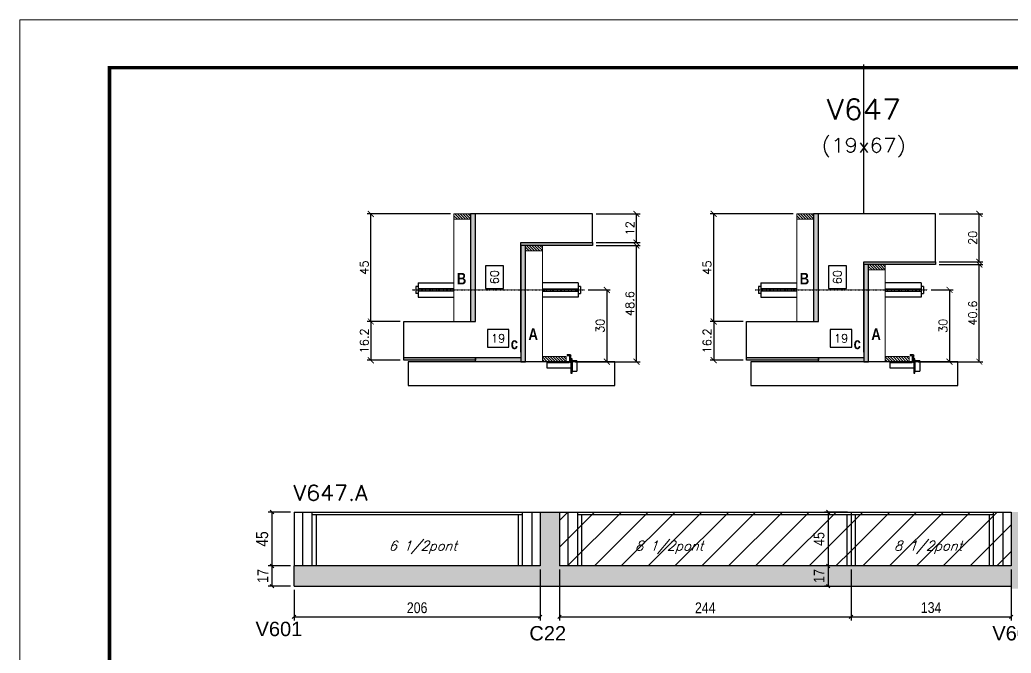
# Model space of a CAD drawing. Extents: x -20960 to -5926, y -2106 to 21915.
# Drawn here: x -9037 to -8207, y 8751 to 9281 of the extents above; entities that cross this region are included whole.
import ezdxf
from ezdxf.enums import TextEntityAlignment as Align

# ---------------------------------------------------------------- set-up
doc = ezdxf.new("R2010")
doc.units = 0
doc.linetypes.add('DASHED', pattern=[0.75, 0.5, -0.25])
doc.linetypes.add('HIDDEN', pattern=[0.375, 0.25, -0.125])
for name, color, linetype in [('5', 5, 'Continuous'), ('barrote', 251, 'Continuous'), ('COTA', 241, 'Continuous'), ('Cota Seção (2x)', 4, 'Continuous'), ('detalhes', 4, 'Continuous'), ('Painéis', 200, 'Continuous'), ('presilha', 1, 'Continuous'), ('Reaproveitamento', 251, 'Continuous'), ('SARR_2.2x7', 40, 'Continuous'), ('SARR_3.5x7', 81, 'Continuous'), ('TENSOR', 3, 'Continuous'), ('texto', 7, 'Continuous'), ('Texto de Titulo', 7, 'Continuous'), ('Texto Qtd Sarr', 242, 'Continuous')]:
    doc.layers.add(name, color=color, linetype=linetype)
for name, color, linetype, lineweight in [('CONCRETO', 251, 'Continuous', 25), ('Folhas', 255, 'Continuous', 9), ('Hachura', 251, 'Continuous', 9), ('Madeira', 126, 'Continuous', 18), ('SARRAFO DE PRESSAO', 251, 'DASHED', 9), ('Texto Seção', 7, 'Continuous', 15)]:
    doc.layers.add(name, color=color, linetype=linetype, lineweight=lineweight)
doc.styles.add('COTA TECNICA', font='techl___.ttf', dxfattribs={"height": 10})
doc.styles.add('COTA TECNICA-50', font='techl___.ttf', dxfattribs={"height": 9})
doc.styles.add('REGUA-120', font='ROMANS.shx', dxfattribs={"height": 15})
doc.styles.add('Romans', font='romans.shx')
doc.styles.get("Standard").update_dxf_attribs({"font": 'arial.ttf'})
doc.styles.add('TECNICA', font='techb___.ttf', dxfattribs={"height": 10})
doc.dimstyles.new('COTA PAINEL-50', dxfattribs={"dimtxt": 9, "dimasz": 3, "dimexe": 3, "dimexo": 3, "dimgap": 3, "dimtad": 1, "dimdec": 1, "dimzin": 12, "dimdsep": 46, "dimtxsty": 'COTA TECNICA-50', "dimblk1": 'OBLIQUE', "dimblk2": 'OBLIQUE', "dimsah": 1, "dimcen": 0.9, "dimclrd": 4, "dimclre": 4, "dimclrt": 240, "dimadec": 1, "dimazin": 3, "dimtfac": 1, "dimtdec": 1, "dimtmove": 0, "dimatfit": 3, "dimfxl": 1, "dimtolj": 1, "dimtzin": 12, "dimarcsym": 0})
doc.dimstyles.new('Cota Seção (2x)', dxfattribs={"dimtxt": 7, "dimasz": 5, "dimexe": 3, "dimexo": 3, "dimgap": 2, "dimtad": 3, "dimdec": 1, "dimlfac": 0.5, "dimzin": 12, "dimdsep": 46, "dimtxsty": 'Romans', "dimblk": 'ARCHTICK', "dimcen": 0, "dimclrd": 4, "dimclre": 4, "dimclrt": 1, "dimadec": 1, "dimazin": 3, "dimtfac": 1, "dimtdec": 1, "dimtmove": 0, "dimatfit": 3, "dimldrblk": 'OBLIQUE', "dimfxl": 1, "dimtolj": 1, "dimtzin": 12, "dimarcsym": 0})
doc.dimstyles.new('Cota Seção interna', dxfattribs={"dimtxt": 7, "dimasz": 6, "dimexe": 0.18, "dimexo": 2, "dimgap": -4, "dimtad": 3, "dimdec": 1, "dimlfac": 0.5, "dimzin": 12, "dimdsep": 46, "dimtxsty": 'Romans', "dimblk": 'ARCHTICK', "dimcen": 0.09, "dimse1": 1, "dimse2": 1, "dimsd1": 1, "dimsd2": 1, "dimclrd": 180, "dimclre": 5, "dimclrt": 1, "dimadec": 0, "dimazin": 3, "dimtfac": 1, "dimtdec": 1, "dimtofl": 0, "dimtmove": 0, "dimatfit": 3, "dimldrblk": 'ARCHTICK', "dimfxl": 1, "dimtolj": 1, "dimtzin": 0, "dimarcsym": 0})
doc.dimstyles.new('PAINEL', dxfattribs={"dimtxt": 10, "dimasz": 3, "dimexe": 3, "dimexo": 3, "dimgap": 3, "dimtad": 1, "dimdec": 1, "dimzin": 12, "dimdsep": 46, "dimtxsty": 'COTA TECNICA', "dimblk1": 'OBLIQUE', "dimblk2": 'OBLIQUE', "dimsah": 1, "dimcen": 0.9, "dimclrd": 4, "dimclre": 4, "dimclrt": 240, "dimadec": 1, "dimazin": 3, "dimtfac": 1, "dimtdec": 1, "dimtmove": 0, "dimatfit": 3, "dimfxl": 1, "dimtolj": 1, "dimtzin": 12, "dimarcsym": 0})
pattern_1 = [(45, (3170, -4594.3), (-11.22532, 11.22532), [])]

# ---------------------------------------------------------------- blocks, each defined once
blk = doc.blocks.new('9999999999')
at = {"layer": 'Folhas'}
blk.add_lwpolyline([(98138.98, 34190.21), (99623.98, 34190.21), (99623.98, 35240.21), (98138.98, 35240.21)], close=True, dxfattribs=at)
at = {"layer": 'Folhas', "color": 30, "const_width": 3}
blk.add_lwpolyline([(98213.98, 34230.21), (99583.98, 34230.21), (99583.98, 35200.21), (98213.98, 35200.21)], close=True, dxfattribs=at)
blk = doc.blocks.new('_Oblique')
at = {"color": 0, "linetype": 'ByBlock', "lineweight": -2}
blk.add_line((-0.5, -0.5), (0.5, 0.5), dxfattribs=at)
blk = doc.blocks.new('*D1721')
at = {"layer": 'COTA', "color": 4, "lineweight": -2, "ltscale": 25, "transparency": 16777216}
for p, q in [((-8810.53, 8869.31), (-8829.07, 8869.31)), ((-8826.07, 8869.31), (-8826.07, 8824.31)), ((-8810.53, 8824.31), (-8829.07, 8824.31))]:
    blk.add_line(p, q, dxfattribs=at)
at = {"layer": 'Defpoints', "color": 0, "ltscale": 25, "transparency": 16777216}
for p in [(-8807.53, 8869.31), (-8826.07, 8824.31), (-8807.53, 8824.31)]:
    blk.add_point(p, dxfattribs=at)
at = {"layer": 'COTA', "color": 4, "lineweight": -2, "ltscale": 25, "transparency": 16777216, "xscale": 3, "yscale": 3, "zscale": 3}
for p, rotation in [((-8826.07, 8869.31), 90), ((-8826.07, 8824.31), 270)]:
    blk.add_blockref('_Oblique', p, dxfattribs=dict(at, rotation=rotation))
at = {"layer": 'COTA', "color": 240, "ltscale": 25, "transparency": 16777216, "insert": (-8834.18, 8846.81), "char_height": 10, "attachment_point": 5, "rotation": 90, "style": 'COTA TECNICA'}
blk.add_mtext('\\A1;45', dxfattribs=at)
blk = doc.blocks.new('_ArchTick')
at = {"color": 0, "linetype": 'ByBlock', "const_width": 0.15}
blk.add_lwpolyline([(-0.5, -0.5), (0.5, 0.5)], dxfattribs=at)
blk = doc.blocks.new('*D1668')
at = {"layer": 'COTA', "color": 4, "lineweight": -2, "transparency": 16777216}
for p, q in [((-8267.77, 9076.32), (-8231.05, 9076.32)), ((-8234.05, 8995.12), (-8234.05, 9076.32)), ((-8285.37, 8995.12), (-8231.05, 8995.12))]:
    blk.add_line(p, q, dxfattribs=at)
at = {"layer": 'Defpoints', "color": 0, "transparency": 16777216}
for p in [(-8270.77, 9076.32), (-8234.05, 9076.32), (-8288.37, 8995.12)]:
    blk.add_point(p, dxfattribs=at)
at = {"layer": 'COTA', "color": 4, "lineweight": -2, "transparency": 16777216, "xscale": 5, "yscale": 5, "zscale": 5}
for p, rotation in [((-8234.05, 9076.32), 90), ((-8234.05, 8995.12), 270)]:
    blk.add_blockref('_ArchTick', p, dxfattribs=dict(at, rotation=rotation))
at = {"layer": 'COTA', "color": 1, "transparency": 16777216, "insert": (-8239.55, 9035.72), "char_height": 7, "attachment_point": 5, "rotation": 90, "style": 'Romans'}
blk.add_mtext('\\A1;40.6', dxfattribs=at)
blk = doc.blocks.new('*D1669')
at = {"layer": 'COTA', "color": 4, "lineweight": -2, "transparency": 16777216}
for p, q in [((-8267.77, 9118.72), (-8231.05, 9118.72)), ((-8234.05, 9078.72), (-8234.05, 9118.72)), ((-8267.77, 9078.72), (-8231.05, 9078.72))]:
    blk.add_line(p, q, dxfattribs=at)
at = {"layer": 'Defpoints', "color": 0, "transparency": 16777216}
for p in [(-8270.77, 9118.72), (-8234.05, 9118.72), (-8270.77, 9078.72)]:
    blk.add_point(p, dxfattribs=at)
at = {"layer": 'COTA', "color": 4, "lineweight": -2, "transparency": 16777216, "xscale": 5, "yscale": 5, "zscale": 5}
for p, rotation in [((-8234.05, 9118.72), 90), ((-8234.05, 9078.72), 270)]:
    blk.add_blockref('_ArchTick', p, dxfattribs=dict(at, rotation=rotation))
at = {"layer": 'COTA', "color": 1, "transparency": 16777216, "insert": (-8239.55, 9098.72), "char_height": 7, "attachment_point": 5, "rotation": 90, "style": 'Romans'}
blk.add_mtext('\\A1;20', dxfattribs=at)
blk = doc.blocks.new('*D1670')
at = {"layer": 'Cota Seção (2x)', "color": 180, "lineweight": -2, "transparency": 16777216}
for p, q in [((-8345.3, 9075.34), (-8360.3, 9075.34)), ((-8360.3, 9075.34), (-8360.3, 9056.34)), ((-8345.3, 9056.34), (-8345.3, 9075.34)), ((-8360.3, 9056.34), (-8345.3, 9056.34))]:
    blk.add_line(p, q, dxfattribs=at)
at = {"layer": 'Defpoints', "color": 0, "transparency": 16777216}
for p in [(-8341.3, 9118.72), (-8330.77, 9118.72), (-8330.77, 8998.72)]:
    blk.add_point(p, dxfattribs=at)
at = {"layer": 'Cota Seção (2x)', "color": 1, "transparency": 16777216, "insert": (-8352.8, 9065.84), "char_height": 7, "attachment_point": 5, "rotation": 90, "style": 'Romans'}
blk.add_mtext('\\A1;60', dxfattribs=at)
blk = doc.blocks.new('PRESILHA METÁLICA 1')
at = {"layer": 'presilha'}
for p, q in [((0, 13), (6, 13)), ((0, 13), (0, 0)), ((6, 15.5), (7.5, 15.5)), ((6, -2.5), (6, 15.5)), ((6, 13), (6, 0)), ((7.5, 10.6), (7.5, 19.9)), ((7.5, 15.5), (7.5, -2.5)), ((12, 21), (8.6, 21)), ((9, 11.6), (9, 18.9)), ((12, 19.5), (9.6, 19.5)), ((12, 21), (12, 19.5)), ((6, 0), (0, 0)), ((37.5, 4.1), (7.5, 4.1)), ((37.5, 11), (9.6, 11)), ((37.5, 11), (37.5, 4.1)), ((7.5, -2.5), (6, -2.5))]:
    blk.add_line(p, q, dxfattribs=at)
for centre, radius, start, end in [((8.6, 19.9), 1.14, 90, 180), ((9.6, 18.9), 0.57, 90, 180), ((9.6, 11.6), 0.57, 180, 270)]:
    blk.add_arc(centre, radius, start, end, dxfattribs=at)
blk = doc.blocks.new('*D1671')
at = {"layer": 'Cota Seção (2x)', "color": 180, "lineweight": -2, "transparency": 16777216}
for p, q in [((-8340.77, 9022.12), (-8358.77, 9022.12)), ((-8358.77, 9022.12), (-8358.77, 9007.12)), ((-8340.77, 9007.12), (-8340.77, 9022.12)), ((-8358.77, 9007.12), (-8340.77, 9007.12))]:
    blk.add_line(p, q, dxfattribs=at)
at = {"layer": 'Defpoints', "color": 0, "transparency": 16777216}
for p in [(-8330.77, 9003.12), (-8368.77, 8995.12), (-8330.77, 8995.12)]:
    blk.add_point(p, dxfattribs=at)
at = {"layer": 'Cota Seção (2x)', "color": 1, "transparency": 16777216, "insert": (-8349.77, 9014.62), "char_height": 7, "attachment_point": 5, "style": 'Romans'}
blk.add_mtext('\\A1;19', dxfattribs=at)
blk = doc.blocks.new('*D1672')
at = {"layer": 'COTA', "color": 4, "lineweight": -2, "transparency": 16777216}
for p, q in [((-8431.77, 9028.72), (-8459.34, 9028.72)), ((-8456.34, 9028.72), (-8456.34, 8996.32)), ((-8431.77, 8996.32), (-8459.34, 8996.32))]:
    blk.add_line(p, q, dxfattribs=at)
at = {"layer": 'Defpoints', "color": 0, "transparency": 16777216}
for p in [(-8428.77, 9028.72), (-8456.34, 8996.32), (-8428.77, 8996.32)]:
    blk.add_point(p, dxfattribs=at)
at = {"layer": 'COTA', "color": 4, "lineweight": -2, "transparency": 16777216, "xscale": 5, "yscale": 5, "zscale": 5}
for p, rotation in [((-8456.34, 9028.72), 90), ((-8456.34, 8996.32), 270)]:
    blk.add_blockref('_ArchTick', p, dxfattribs=dict(at, rotation=rotation))
at = {"layer": 'COTA', "color": 1, "transparency": 16777216, "insert": (-8461.84, 9012.52), "char_height": 7, "attachment_point": 5, "rotation": 90, "style": 'Romans'}
blk.add_mtext('\\A1;16.2', dxfattribs=at)
blk = doc.blocks.new('*D1673')
at = {"layer": 'COTA', "color": 4, "lineweight": -2, "transparency": 16777216}
for p, q in [((-8274.47, 9055.09), (-8255.91, 9055.09)), ((-8258.91, 9055.09), (-8258.91, 8995.12)), ((-8274.47, 8995.12), (-8255.91, 8995.12))]:
    blk.add_line(p, q, dxfattribs=at)
at = {"layer": 'Defpoints', "color": 0, "transparency": 16777216}
for p in [(-8277.47, 9055.09), (-8277.47, 8995.12), (-8258.91, 8995.12)]:
    blk.add_point(p, dxfattribs=at)
at = {"layer": 'COTA', "color": 4, "lineweight": -2, "transparency": 16777216, "xscale": 5, "yscale": 5, "zscale": 5}
for p, rotation in [((-8258.91, 9055.09), 90), ((-8258.91, 8995.12), 270)]:
    blk.add_blockref('_ArchTick', p, dxfattribs=dict(at, rotation=rotation))
at = {"layer": 'COTA', "color": 1, "transparency": 16777216, "insert": (-8264.41, 9025.1), "char_height": 7, "attachment_point": 5, "rotation": 90, "style": 'Romans'}
blk.add_mtext('\\A1;30', dxfattribs=at)
blk = doc.blocks.new('*D1695')
at = {"layer": 'COTA', "color": 4, "lineweight": -2, "transparency": 16777216}
for p, q in [((-8389.77, 9118.72), (-8459.34, 9118.72)), ((-8456.34, 9028.72), (-8456.34, 9118.72)), ((-8431.77, 9028.72), (-8459.34, 9028.72))]:
    blk.add_line(p, q, dxfattribs=at)
at = {"layer": 'Defpoints', "color": 0, "transparency": 16777216}
for p in [(-8456.34, 9118.72), (-8386.77, 9118.72), (-8428.77, 9028.72)]:
    blk.add_point(p, dxfattribs=at)
at = {"layer": 'COTA', "color": 4, "lineweight": -2, "transparency": 16777216, "xscale": 5, "yscale": 5, "zscale": 5}
for p, rotation in [((-8456.34, 9118.72), 90), ((-8456.34, 9028.72), 270)]:
    blk.add_blockref('_ArchTick', p, dxfattribs=dict(at, rotation=rotation))
at = {"layer": 'COTA', "color": 1, "transparency": 16777216, "insert": (-8461.84, 9073.72), "char_height": 7, "attachment_point": 5, "rotation": 90, "style": 'Romans'}
blk.add_mtext('\\A1;45', dxfattribs=at)
blk = doc.blocks.new('titulo1')
at = {"layer": 'Defpoints', "color": 252, "linetype": 'HIDDEN', "ltscale": 2}
blk.add_line((0, 0), (0, 125), dxfattribs=at)
at = {"layer": 'Defpoints', "style": 'Romans', "oblique": 15}
blk.add_attdef('FOLHA', text='', height=10, dxfattribs=at).set_placement((0, 15.58), align=Align.MIDDLE_CENTER)
at = {"layer": 'Texto Qtd Sarr', "color": 3, "style": 'Romans', "oblique": 15}
for tag, height, p in [('TITULO', 17, (0, 71.45)), ('SEÇÃO', 12, (0, 41.55))]:
    blk.add_attdef(tag, text='', height=height, dxfattribs=at).set_placement(p, align=Align.MIDDLE_CENTER)
blk = doc.blocks.new('*D1657')
at = {"layer": 'COTA', "color": 4, "lineweight": -2, "transparency": 16777216}
for p, q in [((-8554.72, 9092.32), (-8518, 9092.32)), ((-8521, 8995.12), (-8521, 9092.32)), ((-8572.32, 8995.12), (-8518, 8995.12))]:
    blk.add_line(p, q, dxfattribs=at)
at = {"layer": 'Defpoints', "color": 0, "transparency": 16777216}
for p in [(-8557.72, 9092.32), (-8521, 9092.32), (-8575.32, 8995.12)]:
    blk.add_point(p, dxfattribs=at)
at = {"layer": 'COTA', "color": 4, "lineweight": -2, "transparency": 16777216, "xscale": 5, "yscale": 5, "zscale": 5}
for p, rotation in [((-8521, 9092.32), 90), ((-8521, 8995.12), 270)]:
    blk.add_blockref('_ArchTick', p, dxfattribs=dict(at, rotation=rotation))
at = {"layer": 'COTA', "color": 1, "transparency": 16777216, "insert": (-8526.5, 9043.72), "char_height": 7, "attachment_point": 5, "rotation": 90, "style": 'Romans'}
blk.add_mtext('\\A1;48.6', dxfattribs=at)
blk = doc.blocks.new('*D1658')
at = {"layer": 'COTA', "color": 4, "lineweight": -2, "transparency": 16777216}
for p, q in [((-8554.72, 9118.72), (-8518, 9118.72)), ((-8521, 9094.72), (-8521, 9118.72)), ((-8554.72, 9094.72), (-8518, 9094.72))]:
    blk.add_line(p, q, dxfattribs=at)
at = {"layer": 'Defpoints', "color": 0, "transparency": 16777216}
for p in [(-8557.72, 9118.72), (-8521, 9118.72), (-8557.72, 9094.72)]:
    blk.add_point(p, dxfattribs=at)
at = {"layer": 'COTA', "color": 4, "lineweight": -2, "transparency": 16777216, "xscale": 5, "yscale": 5, "zscale": 5}
for p, rotation in [((-8521, 9118.72), 90), ((-8521, 9094.72), 270)]:
    blk.add_blockref('_ArchTick', p, dxfattribs=dict(at, rotation=rotation))
at = {"layer": 'COTA', "color": 1, "transparency": 16777216, "insert": (-8526.5, 9106.72), "char_height": 7, "attachment_point": 5, "rotation": 90, "style": 'Romans'}
blk.add_mtext('\\A1;12', dxfattribs=at)
blk = doc.blocks.new('*D1659')
at = {"layer": 'Cota Seção (2x)', "color": 180, "lineweight": -2, "transparency": 16777216}
for p, q in [((-8632.25, 9075.34), (-8647.25, 9075.34)), ((-8647.25, 9075.34), (-8647.25, 9056.34)), ((-8632.25, 9056.34), (-8632.25, 9075.34)), ((-8647.25, 9056.34), (-8632.25, 9056.34))]:
    blk.add_line(p, q, dxfattribs=at)
at = {"layer": 'Defpoints', "color": 0, "transparency": 16777216}
for p in [(-8628.25, 9118.72), (-8617.72, 9118.72), (-8617.72, 8998.72)]:
    blk.add_point(p, dxfattribs=at)
at = {"layer": 'Cota Seção (2x)', "color": 1, "transparency": 16777216, "insert": (-8639.75, 9065.84), "char_height": 7, "attachment_point": 5, "rotation": 90, "style": 'Romans'}
blk.add_mtext('\\A1;60', dxfattribs=at)
blk = doc.blocks.new('*D1660')
at = {"layer": 'Cota Seção (2x)', "color": 180, "lineweight": -2, "transparency": 16777216}
for p, q in [((-8627.72, 9022.12), (-8645.72, 9022.12)), ((-8645.72, 9022.12), (-8645.72, 9007.12)), ((-8627.72, 9007.12), (-8627.72, 9022.12)), ((-8645.72, 9007.12), (-8627.72, 9007.12))]:
    blk.add_line(p, q, dxfattribs=at)
at = {"layer": 'Defpoints', "color": 0, "transparency": 16777216}
for p in [(-8617.72, 9003.12), (-8655.71, 8995.12), (-8617.72, 8995.12)]:
    blk.add_point(p, dxfattribs=at)
at = {"layer": 'Cota Seção (2x)', "color": 1, "transparency": 16777216, "insert": (-8636.72, 9014.62), "char_height": 7, "attachment_point": 5, "style": 'Romans'}
blk.add_mtext('\\A1;19', dxfattribs=at)
blk = doc.blocks.new('*D1661')
at = {"layer": 'COTA', "color": 4, "lineweight": -2, "transparency": 16777216}
for p, q in [((-8718.72, 9028.72), (-8746.28, 9028.72)), ((-8743.28, 9028.72), (-8743.28, 8996.32)), ((-8718.72, 8996.32), (-8746.28, 8996.32))]:
    blk.add_line(p, q, dxfattribs=at)
at = {"layer": 'Defpoints', "color": 0, "transparency": 16777216}
for p in [(-8715.72, 9028.72), (-8743.28, 8996.32), (-8715.72, 8996.32)]:
    blk.add_point(p, dxfattribs=at)
at = {"layer": 'COTA', "color": 4, "lineweight": -2, "transparency": 16777216, "xscale": 5, "yscale": 5, "zscale": 5}
for p, rotation in [((-8743.28, 9028.72), 90), ((-8743.28, 8996.32), 270)]:
    blk.add_blockref('_ArchTick', p, dxfattribs=dict(at, rotation=rotation))
at = {"layer": 'COTA', "color": 1, "transparency": 16777216, "insert": (-8748.78, 9012.52), "char_height": 7, "attachment_point": 5, "rotation": 90, "style": 'Romans'}
blk.add_mtext('\\A1;16.2', dxfattribs=at)
blk = doc.blocks.new('*D1662')
at = {"layer": 'COTA', "color": 4, "lineweight": -2, "transparency": 16777216}
for p, q in [((-8561.41, 9055.09), (-8542.86, 9055.09)), ((-8545.86, 9055.09), (-8545.86, 8995.12)), ((-8561.41, 8995.12), (-8542.86, 8995.12))]:
    blk.add_line(p, q, dxfattribs=at)
at = {"layer": 'Defpoints', "color": 0, "transparency": 16777216}
for p in [(-8564.41, 9055.09), (-8564.41, 8995.12), (-8545.86, 8995.12)]:
    blk.add_point(p, dxfattribs=at)
at = {"layer": 'COTA', "color": 4, "lineweight": -2, "transparency": 16777216, "xscale": 5, "yscale": 5, "zscale": 5}
for p, rotation in [((-8545.86, 9055.09), 90), ((-8545.86, 8995.12), 270)]:
    blk.add_blockref('_ArchTick', p, dxfattribs=dict(at, rotation=rotation))
at = {"layer": 'COTA', "color": 1, "transparency": 16777216, "insert": (-8551.36, 9025.1), "char_height": 7, "attachment_point": 5, "rotation": 90, "style": 'Romans'}
blk.add_mtext('\\A1;30', dxfattribs=at)
blk = doc.blocks.new('*D1696')
at = {"layer": 'COTA', "color": 4, "lineweight": -2, "transparency": 16777216}
for p, q in [((-8676.72, 9118.72), (-8746.28, 9118.72)), ((-8743.28, 9028.72), (-8743.28, 9118.72)), ((-8718.72, 9028.72), (-8746.28, 9028.72))]:
    blk.add_line(p, q, dxfattribs=at)
at = {"layer": 'Defpoints', "color": 0, "transparency": 16777216}
for p in [(-8743.28, 9118.72), (-8673.72, 9118.72), (-8715.72, 9028.72)]:
    blk.add_point(p, dxfattribs=at)
at = {"layer": 'COTA', "color": 4, "lineweight": -2, "transparency": 16777216, "xscale": 5, "yscale": 5, "zscale": 5}
for p, rotation in [((-8743.28, 9118.72), 90), ((-8743.28, 9028.72), 270)]:
    blk.add_blockref('_ArchTick', p, dxfattribs=dict(at, rotation=rotation))
at = {"layer": 'COTA', "color": 1, "transparency": 16777216, "insert": (-8748.78, 9073.72), "char_height": 7, "attachment_point": 5, "rotation": 90, "style": 'Romans'}
blk.add_mtext('\\A1;45', dxfattribs=at)
blk = doc.blocks.new('*D1725')
at = {"layer": 'COTA', "color": 4, "lineweight": -2, "transparency": 16777216}
for p, q in [((-8344.4, 8869.31), (-8363.55, 8869.31)), ((-8360.55, 8869.31), (-8360.55, 8824.31)), ((-8344.4, 8824.31), (-8363.55, 8824.31))]:
    blk.add_line(p, q, dxfattribs=at)
at = {"layer": 'Defpoints', "color": 0, "transparency": 16777216}
for p in [(-8341.4, 8869.31), (-8360.55, 8824.31), (-8341.4, 8824.31)]:
    blk.add_point(p, dxfattribs=at)
at = {"layer": 'COTA', "color": 4, "lineweight": -2, "transparency": 16777216, "xscale": 3, "yscale": 3, "zscale": 3}
for p, rotation in [((-8360.55, 8869.31), 90), ((-8360.55, 8824.31), 270)]:
    blk.add_blockref('_Oblique', p, dxfattribs=dict(at, rotation=rotation))
at = {"layer": 'COTA', "color": 240, "transparency": 16777216, "insert": (-8368.15, 8846.81), "char_height": 9, "attachment_point": 5, "rotation": 90, "style": 'COTA TECNICA-50'}
blk.add_mtext('\\A1;45', dxfattribs=at)
blk = doc.blocks.new('*D1726')
at = {"layer": 'COTA', "color": 4, "lineweight": -2, "transparency": 16777216}
for p, q in [((-8344.4, 8824.31), (-8363.55, 8824.31)), ((-8360.55, 8824.31), (-8360.55, 8807.31)), ((-8359.77, 8807.31), (-8363.55, 8807.31))]:
    blk.add_line(p, q, dxfattribs=at)
at = {"layer": 'Defpoints', "color": 0, "transparency": 16777216}
for p in [(-8341.4, 8824.31), (-8360.55, 8807.31), (-8356.77, 8807.31)]:
    blk.add_point(p, dxfattribs=at)
at = {"layer": 'COTA', "color": 4, "lineweight": -2, "transparency": 16777216, "xscale": 3, "yscale": 3, "zscale": 3}
for p, rotation in [((-8360.55, 8824.31), 90), ((-8360.55, 8807.31), 270)]:
    blk.add_blockref('_Oblique', p, dxfattribs=dict(at, rotation=rotation))
at = {"layer": 'COTA', "color": 240, "transparency": 16777216, "insert": (-8368.12, 8815.81), "char_height": 9, "attachment_point": 5, "rotation": 90, "style": 'COTA TECNICA-50'}
blk.add_mtext('\\A1;17', dxfattribs=at)
blk = doc.blocks.new('*D1727')
at = {"layer": 'COTA', "color": 4, "lineweight": -2, "transparency": 16777216}
for p, q in [((-8810.53, 8824.31), (-8829.07, 8824.31)), ((-8826.07, 8824.31), (-8826.07, 8807.31)), ((-8810.53, 8807.31), (-8829.07, 8807.31))]:
    blk.add_line(p, q, dxfattribs=at)
at = {"layer": 'Defpoints', "color": 0, "transparency": 16777216}
for p in [(-8807.53, 8824.31), (-8826.07, 8807.31), (-8807.53, 8807.31)]:
    blk.add_point(p, dxfattribs=at)
at = {"layer": 'COTA', "color": 4, "lineweight": -2, "transparency": 16777216, "xscale": 3, "yscale": 3, "zscale": 3}
for p, rotation in [((-8826.07, 8824.31), 90), ((-8826.07, 8807.31), 270)]:
    blk.add_blockref('_Oblique', p, dxfattribs=dict(at, rotation=rotation))
at = {"layer": 'COTA', "color": 240, "transparency": 16777216, "insert": (-8833.63, 8815.81), "char_height": 9, "attachment_point": 5, "rotation": 90, "style": 'COTA TECNICA-50'}
blk.add_mtext('\\A1;17', dxfattribs=at)
blk = doc.blocks.new('*D1738')
at = {"layer": 'COTA', "color": 4, "lineweight": -2, "transparency": 16777216}
for p, q in [((-8601.53, 8821.31), (-8601.53, 8778.66)), ((-8807.53, 8804.31), (-8807.53, 8778.66)), ((-8807.53, 8781.66), (-8601.53, 8781.66))]:
    blk.add_line(p, q, dxfattribs=at)
at = {"layer": 'Defpoints', "color": 0, "transparency": 16777216}
for p in [(-8601.53, 8824.31), (-8807.53, 8807.31), (-8601.53, 8781.66)]:
    blk.add_point(p, dxfattribs=at)
at = {"layer": 'COTA', "color": 4, "lineweight": -2, "transparency": 16777216, "xscale": 3, "yscale": 3, "zscale": 3, "rotation": 180}
blk.add_blockref('_Oblique', (-8807.53, 8781.66), dxfattribs=at)
at = {"layer": 'COTA', "color": 4, "lineweight": -2, "transparency": 16777216, "xscale": 3, "yscale": 3, "zscale": 3}
blk.add_blockref('_Oblique', (-8601.53, 8781.66), dxfattribs=at)
at = {"layer": 'COTA', "color": 240, "transparency": 16777216, "insert": (-8704.53, 8789.25), "char_height": 9, "attachment_point": 5, "style": 'COTA TECNICA-50'}
blk.add_mtext('\\A1;206', dxfattribs=at)
blk = doc.blocks.new('*D1680')
at = {"layer": 'COTA', "color": 4, "lineweight": -2, "transparency": 16777216}
for p, q in [((-8585.4, 8821.31), (-8585.4, 8778.66)), ((-8341.4, 8821.31), (-8341.4, 8778.66)), ((-8585.4, 8781.66), (-8341.4, 8781.66))]:
    blk.add_line(p, q, dxfattribs=at)
at = {"layer": 'Defpoints', "color": 0, "transparency": 16777216}
for p in [(-8585.4, 8824.31), (-8341.4, 8824.31), (-8341.4, 8781.66)]:
    blk.add_point(p, dxfattribs=at)
at = {"layer": 'COTA', "color": 4, "lineweight": -2, "transparency": 16777216, "xscale": 3, "yscale": 3, "zscale": 3, "rotation": 180}
blk.add_blockref('_Oblique', (-8585.4, 8781.66), dxfattribs=at)
at = {"layer": 'COTA', "color": 4, "lineweight": -2, "transparency": 16777216, "xscale": 3, "yscale": 3, "zscale": 3}
blk.add_blockref('_Oblique', (-8341.4, 8781.66), dxfattribs=at)
at = {"layer": 'COTA', "color": 240, "transparency": 16777216, "insert": (-8463.4, 8789.22), "char_height": 9, "attachment_point": 5, "style": 'COTA TECNICA-50'}
blk.add_mtext('\\A1;244', dxfattribs=at)
blk = doc.blocks.new('*D1739')
at = {"layer": 'COTA', "color": 4, "lineweight": -2, "transparency": 16777216}
for p, q in [((-8341.4, 8821.31), (-8341.4, 8778.66)), ((-8207.4, 8821.31), (-8207.4, 8778.66)), ((-8341.4, 8781.66), (-8207.4, 8781.66))]:
    blk.add_line(p, q, dxfattribs=at)
at = {"layer": 'Defpoints', "color": 0, "transparency": 16777216}
for p in [(-8341.4, 8824.31), (-8207.4, 8824.31), (-8207.4, 8781.66)]:
    blk.add_point(p, dxfattribs=at)
at = {"layer": 'COTA', "color": 4, "lineweight": -2, "transparency": 16777216, "xscale": 3, "yscale": 3, "zscale": 3, "rotation": 180}
blk.add_blockref('_Oblique', (-8341.4, 8781.66), dxfattribs=at)
at = {"layer": 'COTA', "color": 4, "lineweight": -2, "transparency": 16777216, "xscale": 3, "yscale": 3, "zscale": 3}
blk.add_blockref('_Oblique', (-8207.4, 8781.66), dxfattribs=at)
at = {"layer": 'COTA', "color": 240, "transparency": 16777216, "insert": (-8274.4, 8789.35), "char_height": 9, "attachment_point": 5, "style": 'COTA TECNICA-50'}
blk.add_mtext('\\A1;134', dxfattribs=at)

msp = doc.modelspace()

# ---------------------------------------------------------------- hatches: boundary and pattern name
at = {"layer": 'COTA', "linetype": 'ByBlock'}
h = msp.add_hatch(dxfattribs=at)
h.set_pattern_fill('AR-CONC', color=256, scale=0.03)
h.set_pattern_definition([(50, (3170, -4594.3004), (5.4655401, -0.4781726), [0.5715, -6.2865]), (355, (3170, -4594.3004), (-1.0573026, 5.7317054), [0.4572, -5.0292175]), (100.451445, (3170.4555, -4594.3403), (4.4082374, 5.2535326), [0.4857003, -5.3427073]), (46.1842, (3170, -4592.7764), (8.1323712, -1.2612698), [0.85725, -9.42975]), (96.63556, (3170.678, -4592.8815), (7.122124, 7.4227837), [0.7285507, -8.0140682]), (351.18415, (3170, -4592.7764), (7.122124, 7.4227837), [0.685799, -7.543792]), (21, (3170.762, -4593.1574), (4.5484317, -3.067956), [0.5715, -6.2865]), (326, (3170.762, -4593.1574), (1.8540609, 5.525639), [0.4572, -5.0292]), (71.451445, (3171.141, -4593.413), (6.4024926, 2.457683), [0.4857003, -5.3426981]), (37.5, (3170, -4594.3004), (0.0926581, 2.53665117), [0, -4.96824, 0, -5.1054, 0, -5.04825]), (7.5, (3170, -4594.3004), (2.00458988, 3.00541724), [0, -2.91084, 0, -4.85394, 0, -1.92405]), (327.5, (3168.3007, -4594.3004), (4.06771786, -0.17186232), [0, -1.905, 0, -5.9436, 0, -7.8867]), (317.5, (3167.5387, -4594.3004), (4.44387544, 0.7627947), [0, -2.4765, 0, -3.94716, 0, -5.6007])])
h.paths.add_polyline_path([(-8207.4, 8824.31), (-8585.4, 8824.31), (-8585.4, 8869.31), (-8601.53, 8869.31), (-8601.53, 8824.31), (-8807.53, 8824.31), (-8807.53, 8807.31), (-8207.4, 8807.31), (-8207.4, 8805.31), (-8189.2, 8805.31), (-8189.2, 8856.11), (-7892.2, 8856.11), (-7892.2, 8869.31), (-8207.4, 8869.31)])
at = {"layer": 'Hachura'}
h = msp.add_hatch(dxfattribs=at)
h.set_pattern_fill('ANSI31', color=256, scale=0.5, angle=270, style=0)
h.set_pattern_definition([(315, (14232.1033, 811.0728), (1.12253202, 1.12253202), [])])
h.paths.add_polyline_path([(-8673.72, 9114.32), (-8673.72, 9118.72), (-8659.72, 9118.72), (-8659.72, 9114.32)])
h = msp.add_hatch(color=256, dxfattribs=at)
h.dxf.hatch_style = 1
h.paths.add_polyline_path([(-8655.72, 9118.72), (-8659.72, 9118.72), (-8659.72, 9028.72), (-8655.72, 9028.72)])
h = msp.add_hatch(dxfattribs=at)
h.set_pattern_fill('ANSI31', color=256, scale=0.5, angle=270, style=0)
h.set_pattern_definition([(315, (14519.0483, 811.0728), (1.12253202, 1.12253202), [])])
h.paths.add_polyline_path([(-8386.77, 9114.32), (-8386.77, 9118.72), (-8372.77, 9118.72), (-8372.77, 9114.32)])
h = msp.add_hatch(color=256, dxfattribs=at)
h.dxf.hatch_style = 1
h.paths.add_polyline_path([(-8368.77, 9118.72), (-8372.77, 9118.72), (-8372.77, 9028.72), (-8368.77, 9028.72)])
h = msp.add_hatch(color=256, dxfattribs=at)
h.dxf.hatch_style = 1
h.paths.add_polyline_path([(-8617.72, 9092.32), (-8617.72, 9094.72), (-8557.72, 9094.72), (-8557.72, 9092.32)])
h = msp.add_hatch(color=256, dxfattribs=at)
h.dxf.hatch_style = 1
h.paths.add_polyline_path([(-8613.72, 9092.32), (-8617.72, 9092.32), (-8617.72, 8995.12), (-8613.72, 8995.12)])
h = msp.add_hatch(dxfattribs=at)
h.set_pattern_fill('ANSI31', color=256, scale=0.5, angle=270, style=0)
h.set_pattern_definition([(315, (14292.1033, 784.6728), (1.12253202, 1.12253202), [])])
h.paths.add_polyline_path([(-8613.72, 9087.92), (-8613.72, 9092.32), (-8599.72, 9092.32), (-8599.72, 9087.92)])
h = msp.add_hatch(color=256, dxfattribs=at)
h.dxf.hatch_style = 1
h.paths.add_polyline_path([(-8330.77, 9076.32), (-8330.77, 9078.72), (-8270.77, 9078.72), (-8270.77, 9076.32)])
h = msp.add_hatch(color=256, dxfattribs=at)
h.dxf.hatch_style = 1
h.paths.add_polyline_path([(-8326.77, 9076.32), (-8330.77, 9076.32), (-8330.77, 8995.12), (-8326.77, 8995.12)])
h = msp.add_hatch(dxfattribs=at)
h.set_pattern_fill('ANSI31', color=256, scale=0.5, angle=270, style=0)
h.set_pattern_definition([(315, (14579.0483, 768.6728), (1.12253202, 1.12253202), [])])
h.paths.add_polyline_path([(-8326.77, 9071.92), (-8326.77, 9076.32), (-8312.77, 9076.32), (-8312.77, 9071.92)])
h = msp.add_hatch(color=256, dxfattribs=at)
h.dxf.hatch_style = 1
h.paths.add_polyline_path([(-8715.72, 8996.32), (-8715.72, 8998.72), (-8655.72, 8998.72), (-8655.72, 8996.32)])
h = msp.add_hatch(color=256, dxfattribs=at)
h.dxf.hatch_style = 1
h.paths.add_polyline_path([(-8655.71, 8995.12), (-8655.71, 8998.72), (-8617.72, 8998.72), (-8617.72, 8995.12)])
h = msp.add_hatch(dxfattribs=at)
h.set_pattern_fill('ANSI31', color=256, scale=0.5, angle=270, style=0)
h.set_pattern_definition([(315, (14292.1033, 765.4728), (1.12253202, 1.12253202), [])])
h.paths.add_polyline_path([(-8579.72, 8995.12), (-8579.72, 8999.52), (-8599.72, 8999.52), (-8599.72, 8995.12)])
h = msp.add_hatch(color=256, dxfattribs=at)
h.dxf.hatch_style = 1
h.paths.add_polyline_path([(-8428.77, 8996.32), (-8428.77, 8998.72), (-8368.77, 8998.72), (-8368.77, 8996.32)])
h = msp.add_hatch(color=256, dxfattribs=at)
h.dxf.hatch_style = 1
h.paths.add_polyline_path([(-8368.77, 8995.12), (-8368.77, 8998.72), (-8330.77, 8998.72), (-8330.77, 8995.12)])
h = msp.add_hatch(dxfattribs=at)
h.set_pattern_fill('ANSI31', color=256, scale=0.5, angle=270, style=0)
h.set_pattern_definition([(315, (14579.0483, 765.4728), (1.12253202, 1.12253202), [])])
h.paths.add_polyline_path([(-8292.77, 8995.12), (-8292.77, 8999.52), (-8312.77, 8999.52), (-8312.77, 8995.12)])
at = {"layer": 'Reaproveitamento'}
h = msp.add_hatch(dxfattribs=at)
h.set_pattern_fill('ANSI31', color=256, scale=5)
h.set_pattern_definition(pattern_1)
h.paths.add_polyline_path([(-8585.4, 8869.31), (-8585.4, 8824.31), (-8341.4, 8824.31), (-8341.4, 8869.31)])
h = msp.add_hatch(dxfattribs=at)
h.set_pattern_fill('ANSI31', color=256, scale=5)
h.set_pattern_definition(pattern_1)
h.paths.add_polyline_path([(-8341.4, 8869.31), (-8341.4, 8824.31), (-8207.4, 8824.31), (-8207.4, 8869.31)])

# ---------------------------------------------------------------- linework, layer by layer
at = {"ltscale": 3}
for p, q in [((-8703.72, 9061.09), (-8703.72, 9049.09)), ((-8703.72, 9061.09), (-8673.72, 9061.09)), ((-8569.72, 9061.09), (-8599.72, 9061.09)), ((-8569.72, 9061.09), (-8569.72, 9049.09)), ((-8416.77, 9061.09), (-8416.77, 9049.09)), ((-8416.77, 9061.09), (-8386.77, 9061.09)), ((-8282.77, 9061.09), (-8312.77, 9061.09)), ((-8282.77, 9061.09), (-8282.77, 9049.09)), ((-8705.72, 9058.09), (-8705.72, 9052.09)), ((-8703.72, 9058.09), (-8705.72, 9058.09)), ((-8703.72, 9052.09), (-8705.72, 9052.09)), ((-8673.72, 9056.09), (-8703.72, 9056.09)), ((-8673.72, 9054.09), (-8703.72, 9054.09)), ((-8599.72, 9056.09), (-8569.72, 9056.09)), ((-8599.72, 9054.09), (-8569.72, 9054.09)), ((-8567.72, 9058.09), (-8569.72, 9058.09)), ((-8569.72, 9052.09), (-8567.72, 9052.09)), ((-8567.72, 9058.09), (-8567.72, 9052.09)), ((-8418.77, 9058.09), (-8418.77, 9052.09)), ((-8416.77, 9058.09), (-8418.77, 9058.09)), ((-8416.77, 9052.09), (-8418.77, 9052.09)), ((-8386.77, 9056.09), (-8416.77, 9056.09)), ((-8386.77, 9054.09), (-8416.77, 9054.09)), ((-8312.77, 9056.09), (-8282.77, 9056.09)), ((-8312.77, 9054.09), (-8282.77, 9054.09)), ((-8280.77, 9058.09), (-8282.77, 9058.09)), ((-8282.77, 9052.09), (-8280.77, 9052.09)), ((-8280.77, 9058.09), (-8280.77, 9052.09)), ((-8703.72, 9049.09), (-8673.72, 9049.09)), ((-8569.72, 9049.09), (-8599.72, 9049.09)), ((-8416.77, 9049.09), (-8386.77, 9049.09)), ((-8282.77, 9049.09), (-8312.77, 9049.09))]:
    msp.add_line(p, q, dxfattribs=at)
at = {"layer": 'barrote'}
for points in [[(-8712.08, 8975.12), (-8539.11, 8975.12), (-8539.11, 8995.12), (-8712.08, 8995.12)], [(-8425.14, 8975.12), (-8252.17, 8975.12), (-8252.17, 8995.12), (-8425.14, 8995.12)]]:
    msp.add_lwpolyline(points, close=True, dxfattribs=at)
at = {"layer": 'CONCRETO'}
for p, q in [((-8557.72, 9118.72), (-8655.72, 9118.72)), ((-8557.72, 9094.72), (-8557.72, 9118.72)), ((-8270.77, 9118.72), (-8368.77, 9118.72)), ((-8270.77, 9078.72), (-8270.77, 9118.72)), ((-8617.72, 9094.72), (-8557.72, 9094.72)), ((-8617.72, 9003.12), (-8617.72, 9094.72)), ((-8330.77, 9078.72), (-8270.77, 9078.72)), ((-8330.77, 9003.12), (-8330.77, 9078.72)), ((-8715.72, 8998.72), (-8715.72, 9028.72)), ((-8715.72, 9028.72), (-8655.72, 9028.72)), ((-8428.77, 8998.72), (-8428.77, 9028.72)), ((-8428.77, 9028.72), (-8368.77, 9028.72)), ((-8655.71, 8998.72), (-8617.72, 8998.72)), ((-8368.77, 8998.72), (-8330.77, 8998.72))]:
    msp.add_line(p, q, dxfattribs=at)
at = {"layer": 'COTA', "linetype": 'ByBlock'}
for p, q in [((-8601.53, 8869.31), (-8585.4, 8869.31)), ((-8807.53, 8807.31), (-8807.53, 8824.31)), ((-8807.53, 8807.31), (-8207.4, 8807.31))]:
    msp.add_line(p, q, dxfattribs=at)
at = {"layer": 'Madeira'}
for points in [[(-8673.72, 9114.32), (-8673.72, 9118.72), (-8659.72, 9118.72), (-8659.72, 9114.32)], [(-8673.72, 9118.72), (-8659.72, 9118.72), (-8659.72, 9028.72), (-8673.72, 9028.72)], [(-8386.77, 9114.32), (-8386.77, 9118.72), (-8372.77, 9118.72), (-8372.77, 9114.32)], [(-8386.77, 9118.72), (-8372.77, 9118.72), (-8372.77, 9028.72), (-8386.77, 9028.72)], [(-8613.72, 9087.92), (-8613.72, 9092.32), (-8599.72, 9092.32), (-8599.72, 9087.92)], [(-8613.72, 9092.32), (-8599.72, 9092.32), (-8599.72, 8995.12), (-8613.72, 8995.12)], [(-8326.77, 9071.92), (-8326.77, 9076.32), (-8312.77, 9076.32), (-8312.77, 9071.92)], [(-8326.77, 9076.32), (-8312.77, 9076.32), (-8312.77, 8995.12), (-8326.77, 8995.12)], [(-8579.72, 8995.12), (-8579.72, 8999.52), (-8599.72, 8999.52), (-8599.72, 8995.12)], [(-8292.77, 8995.12), (-8292.77, 8999.52), (-8312.77, 8999.52), (-8312.77, 8995.12)]]:
    msp.add_lwpolyline(points, close=True, dxfattribs=at)
at = {"layer": 'Painéis'}
for p, q in [((-8807.53, 8869.31), (-8601.53, 8869.31)), ((-8807.53, 8869.31), (-8807.53, 8824.31)), ((-8601.53, 8869.31), (-8601.53, 8824.31)), ((-8601.53, 8869.31), (-8601.53, 8824.31)), ((-8585.4, 8869.31), (-8585.4, 8824.31)), ((-8585.4, 8869.31), (-8207.4, 8869.31)), ((-8341.4, 8869.31), (-8341.4, 8824.31)), ((-8341.4, 8869.31), (-8341.4, 8824.31)), ((-8207.4, 8869.31), (-8207.4, 8824.31)), ((-8601.53, 8824.31), (-8807.53, 8824.31)), ((-8207.4, 8824.31), (-8585.4, 8824.31))]:
    msp.add_line(p, q, dxfattribs=at)
for points in [[(-8655.72, 9118.72), (-8659.72, 9118.72), (-8659.72, 9028.72), (-8655.72, 9028.72)], [(-8368.77, 9118.72), (-8372.77, 9118.72), (-8372.77, 9028.72), (-8368.77, 9028.72)], [(-8617.72, 9092.32), (-8617.72, 9094.72), (-8557.72, 9094.72), (-8557.72, 9092.32)], [(-8613.72, 9092.32), (-8617.72, 9092.32), (-8617.72, 8995.12), (-8613.72, 8995.12)], [(-8330.77, 9076.32), (-8330.77, 9078.72), (-8270.77, 9078.72), (-8270.77, 9076.32)], [(-8326.77, 9076.32), (-8330.77, 9076.32), (-8330.77, 8995.12), (-8326.77, 8995.12)], [(-8715.72, 8996.32), (-8715.72, 8998.72), (-8655.72, 8998.72), (-8655.72, 8996.32)], [(-8655.71, 8995.12), (-8655.71, 8998.72), (-8617.72, 8998.72), (-8617.72, 8995.12)], [(-8428.77, 8996.32), (-8428.77, 8998.72), (-8368.77, 8998.72), (-8368.77, 8996.32)], [(-8368.77, 8995.12), (-8368.77, 8998.72), (-8330.77, 8998.72), (-8330.77, 8995.12)]]:
    msp.add_lwpolyline(points, close=True, dxfattribs=at)
at = {"layer": 'SARR_2.2x7', "linetype": 'Continuous', "ltscale": 50}
for p, q in [((-8800.53, 8869.31), (-8800.53, 8824.31)), ((-8608.53, 8869.31), (-8608.53, 8824.31)), ((-8578.4, 8869.31), (-8578.4, 8824.31)), ((-8214.4, 8869.31), (-8214.4, 8824.31)), ((-8616.53, 8867.11), (-8792.53, 8867.11)), ((-8341.4, 8867.11), (-8570.4, 8867.11)), ((-8222.4, 8867.11), (-8341.4, 8867.11))]:
    msp.add_line(p, q, dxfattribs=at)
at = {"layer": 'SARR_3.5x7'}
for p, q in [((-8807.53, 8869.31), (-8807.53, 8824.31)), ((-8792.53, 8869.31), (-8792.53, 8824.31)), ((-8616.53, 8869.31), (-8616.53, 8824.31)), ((-8585.4, 8869.31), (-8585.4, 8824.31)), ((-8570.4, 8869.31), (-8570.4, 8824.31)), ((-8222.4, 8869.31), (-8222.4, 8824.31)), ((-8789.03, 8867.11), (-8789.03, 8824.31)), ((-8620.03, 8867.11), (-8620.03, 8824.31)), ((-8566.9, 8867.11), (-8566.9, 8824.31)), ((-8344.9, 8867.11), (-8344.9, 8824.31)), ((-8337.9, 8867.11), (-8337.9, 8824.31)), ((-8225.9, 8867.11), (-8225.9, 8824.31))]:
    msp.add_line(p, q, dxfattribs=at)
at = {"layer": 'TENSOR', "linetype": 'HIDDEN', "ltscale": 0.5}
for p, q in [((-8708.72, 9055.09), (-8564.41, 9055.09)), ((-8421.77, 9055.09), (-8277.47, 9055.09))]:
    msp.add_line(p, q, dxfattribs=at)

# ---------------------------------------------------------------- block references
at = {"layer": 'presilha', "xscale": -0.6666666666666666, "yscale": 0.6666666666666666, "zscale": 0.6666666666666666}
for p in [(-8570.85, 8987.15), (-8283.9, 8987.15)]:
    msp.add_blockref('PRESILHA METÁLICA 1', p, dxfattribs=at)
at = {"layer": 'SARRAFO DE PRESSAO', "color": 6, "linetype": 'ByBlock'}
msp.add_blockref('9999999999', (-107175.98, -25959.14), dxfattribs=at)
at = {"layer": 'Texto Seção'}
ref = msp.add_blockref('titulo1', (-8330.77, 9118.72), dxfattribs=at)
ref.add_attrib('TITULO', 'V647', dxfattribs={"layer": 'Texto de Titulo', "color": 7, "height": 17, "style": 'Romans', "width": 1.1}).set_placement((-8330.77, 9206.22), align=Align.MIDDLE_CENTER)
ref.add_attrib('SEÇÃO', '(19x67)', dxfattribs={"layer": 'Texto de Titulo', "color": 7, "height": 12, "style": 'Romans', "width": 1.1}).set_placement((-8330.77, 9176.22), align=Align.MIDDLE_CENTER)

# ---------------------------------------------------------------- texts
at = {"layer": '5', "linetype": 'Continuous'}
for s, p in [('V601', (-8839.75, 8765.55)), ('C22', (-8610.6, 8761.96)), ('V605', (-8223.17, 8761.96))]:
    msp.add_text(s, height=12, rotation=0.00004, dxfattribs=at).set_placement(p)
at = {"layer": 'detalhes', "style": 'TECNICA'}
for s, p in [('B', (-8671.32, 9059.75)), ('B', (-8384.38, 9059.75)), ('A', (-8611.36, 9013.31)), ('A', (-8324.42, 9013.31)), ('c', (-8626.2, 9005.61)), ('c', (-8339.25, 9005.61))]:
    msp.add_text(s, height=9.6, dxfattribs=at).set_placement(p)
at = {"layer": 'texto', "color": 2, "char_height": 8, "attachment_point": 5, "style": 'Romans'}
for s, insert in [('{\\Q19;\\C256;6 1/2pont}', (-8699.74, 8839.81)), ('{\\Q19;\\C256;8 1/2pont}', (-8493.62, 8839.81)), ('{\\Q19;\\C256;8 1/2pont}', (-8276.91, 8839.81))]:
    msp.add_mtext(s, dxfattribs=dict(at, insert=insert))
at = {"layer": 'Texto Seção', "style": 'REGUA-120', "width": 1.05}
msp.add_text('V647.A', height=13, dxfattribs=at).set_placement((-8807.92, 8878.88))

# ---------------------------------------------------------------- dimensions: what is measured, and where the dimension line sits
at = {"layer": 'COTA'}
for base, p1, p2, dimstyle, picture, middle in [((-8743.28, 9118.72), (-8715.72, 9028.72), (-8673.72, 9118.72), 'Cota Seção (2x)', '*D1696', (-8748.78, 9073.72)), ((-8521, 9118.72), (-8557.72, 9094.72), (-8557.72, 9118.72), 'Cota Seção (2x)', '*D1658', (-8526.5, 9106.72)), ((-8456.34, 9118.72), (-8428.77, 9028.72), (-8386.77, 9118.72), 'Cota Seção (2x)', '*D1695', (-8461.84, 9073.72)), ((-8234.05, 9118.72), (-8270.77, 9078.72), (-8270.77, 9118.72), 'Cota Seção (2x)', '*D1669', (-8239.55, 9098.72)), ((-8521, 9092.32), (-8575.32, 8995.12), (-8557.72, 9092.32), 'Cota Seção (2x)', '*D1657', (-8526.5, 9043.72)), ((-8234.05, 9076.32), (-8288.37, 8995.12), (-8270.77, 9076.32), 'Cota Seção (2x)', '*D1668', (-8239.55, 9035.72)), ((-8545.86, 8995.12), (-8564.41, 9055.09), (-8564.41, 8995.12), 'Cota Seção (2x)', '*D1662', (-8551.36, 9025.1)), ((-8258.91, 8995.12), (-8277.47, 9055.09), (-8277.47, 8995.12), 'Cota Seção (2x)', '*D1673', (-8264.41, 9025.1)), ((-8743.28, 8996.32), (-8715.72, 9028.72), (-8715.72, 8996.32), 'Cota Seção (2x)', '*D1661', (-8748.78, 9012.52)), ((-8456.34, 8996.32), (-8428.77, 9028.72), (-8428.77, 8996.32), 'Cota Seção (2x)', '*D1672', (-8461.84, 9012.52)), ((-8360.55, 8824.31), (-8341.4, 8869.31), (-8341.4, 8824.31), 'COTA PAINEL-50', '*D1725', (-8368.15, 8846.81)), ((-8826.07, 8807.31), (-8807.53, 8824.31), (-8807.53, 8807.31), 'COTA PAINEL-50', '*D1727', (-8833.63, 8815.81))]:
    dim = msp.add_linear_dim(base=base, p1=p1, p2=p2, angle=90, dimstyle=dimstyle, dxfattribs=at)
    dim.commit()
    dim.dimension.update_dxf_attribs({"geometry": picture, "text_midpoint": middle})
at = {"layer": 'COTA', "ltscale": 25}
dim = msp.add_linear_dim(base=(-8826.07, 8824.31), p1=(-8807.53, 8869.31), p2=(-8807.53, 8824.31), angle=90, dimstyle='PAINEL', dxfattribs=at)
dim.commit()
dim.dimension.update_dxf_attribs({"geometry": '*D1721', "text_midpoint": (-8834.18, 8846.81)})
at = {"layer": 'COTA'}
dim = msp.add_linear_dim(base=(-8601.53, 8781.66), p1=(-8807.53, 8807.31), p2=(-8601.53, 8824.31), dimstyle='COTA PAINEL-50', dxfattribs=at)
dim.commit()
dim.dimension.update_dxf_attribs({"geometry": '*D1738', "text_midpoint": (-8704.53, 8789.25)})
for base, p1, p2, picture, middle in [((-8341.4, 8781.66), (-8585.4, 8824.31), (-8341.4, 8824.31), '*D1680', (-8463.4, 8789.22)), ((-8207.4, 8781.66), (-8341.4, 8824.31), (-8207.4, 8824.31), '*D1739', (-8274.4, 8789.35))]:
    dim = msp.add_linear_dim(base=base, p1=p1, p2=p2, dimstyle='COTA PAINEL-50', override={"dimtmove": 1}, dxfattribs=at)
    dim.commit()
    dim.dimension.update_dxf_attribs({"geometry": picture, "text_midpoint": middle})
dim = msp.add_linear_dim(base=(-8360.55, 8807.31), p1=(-8341.4, 8824.31), p2=(-8356.77, 8807.31), angle=90, dimstyle='COTA PAINEL-50', override={"dimtmove": 1}, dxfattribs=at)
dim.commit()
dim.dimension.update_dxf_attribs({"geometry": '*D1726', "text_midpoint": (-8368.12, 8815.81)})
at = {"layer": 'Cota Seção (2x)'}
for base, p1, p2, picture, middle in [((-8628.25, 9118.72), (-8617.72, 8998.72), (-8617.72, 9118.72), '*D1659', (-8628.25, 9065.84)), ((-8341.3, 9118.72), (-8330.77, 8998.72), (-8330.77, 9118.72), '*D1670', (-8341.3, 9065.84))]:
    dim = msp.add_linear_dim(base=base, p1=p1, p2=p2, angle=90, dimstyle='Cota Seção interna', dxfattribs=at)
    dim.commit()
    dim.dimension.update_dxf_attribs({"geometry": picture, "text_midpoint": middle, "dimtype": 160})
for base, p1, p2, picture, middle in [((-8617.72, 9003.12), (-8655.71, 8995.12), (-8617.72, 8995.12), '*D1660', (-8636.72, 9003.12)), ((-8330.77, 9003.12), (-8368.77, 8995.12), (-8330.77, 8995.12), '*D1671', (-8349.77, 9003.12))]:
    dim = msp.add_linear_dim(base=base, p1=p1, p2=p2, dimstyle='Cota Seção interna', dxfattribs=at)
    dim.commit()
    dim.dimension.update_dxf_attribs({"geometry": picture, "text_midpoint": middle, "dimtype": 160})

doc.saveas('drawing.dxf')
